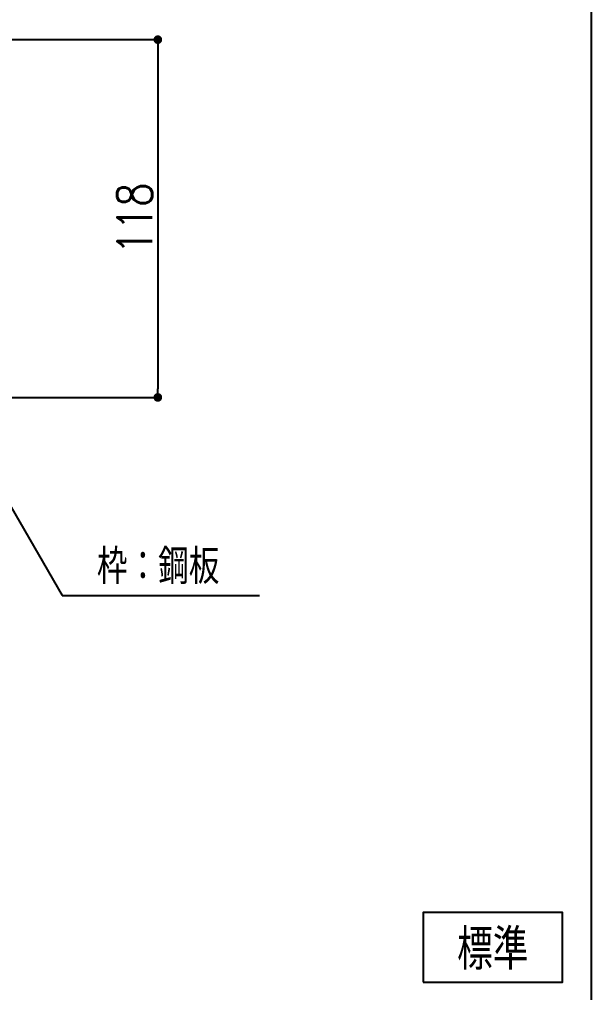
# Model space of a CAD drawing. Header units: millimetres. Extents: x 14 to 828, y 15 to 581.
# Drawn here: x 370.7 to 420, y 444.8 to 528.7 of the extents above; entities that cross this region are included whole.
import ezdxf
from ezdxf.enums import TextEntityAlignment as Align

# ---------------------------------------------------------------- set-up
doc = ezdxf.new("R2010")
doc.units = ezdxf.units.MM
doc.header["$LTSCALE"] = 0.2
doc.layers.get('Defpoints').update_dxf_attribs({"color": 5})
for name, color, linetype in [('1_寸法', 7, 'Continuous'), ('1_文字', 3, 'Continuous'), ('1_表', 7, 'Continuous')]:
    doc.layers.add(name, color=color, linetype=linetype)
doc.styles.add('Dim', font='simplex.shx', dxfattribs={"width": 0.8, "bigfont": 'extfont2.shx'})
doc.styles.get("Standard").update_dxf_attribs({"font": 'simplex.shx', "width": 0.8, "bigfont": 'extfont2.shx'})
doc.dimstyles.new('1-1', dxfattribs={"dimtxt": 3, "dimasz": 0.75, "dimexe": 0, "dimexo": 1, "dimgap": 0.5, "dimtad": 1, "dimdec": 0, "dimtxsty": 'Dim', "dimblk": 'DOT', "dimcen": 2.5, "dimadec": 0, "dimazin": 0, "dimtfac": 1, "dimtdec": 0, "dimtix": 1, "dimtmove": 2, "dimatfit": 3, "dimldrblk": '引出', "dimfxl": 1, "dimlwd": -1, "dimlwe": -1, "dimarcsym": 0})

# ---------------------------------------------------------------- blocks, each defined once
blk = doc.blocks.new('_Dot')
at = {"color": 0, "linetype": 'ByBlock', "lineweight": -2}
blk.add_line((-0.5, 0), (-1, 0), dxfattribs=at)
at = {"color": 0, "linetype": 'ByBlock', "const_width": 0.5}
blk.add_lwpolyline([(-0.25, 0, 1), (0.25, 0, 1)], format="xyb", close=True, dxfattribs=at)
blk = doc.blocks.new('*D10')
at = {"layer": '1_寸法', "color": 0, "transparency": 16777216}
for p, q in [((354.64, 526.986), (382.632, 526.986)), ((382.632, 526.236), (382.632, 496.898)), ((366.579, 496.148), (382.632, 496.148))]:
    blk.add_line(p, q, dxfattribs=at)
at = {"layer": 'Defpoints', "color": 0, "transparency": 16777216}
for p in [(353.64, 526.986), (365.579, 496.148), (382.632, 496.148)]:
    blk.add_point(p, dxfattribs=at)
at = {"layer": '1_寸法', "color": 0, "transparency": 16777216, "xscale": 0.75, "yscale": 0.75, "zscale": 0.75}
for p, rotation in [((382.632, 526.986), 90), ((382.632, 496.148), 270)]:
    blk.add_blockref('_Dot', p, dxfattribs=dict(at, rotation=rotation))
at = {"layer": '1_寸法', "color": 0, "transparency": 16777216, "insert": (380.632, 511.567), "char_height": 3, "attachment_point": 5, "rotation": 90, "style": 'Dim'}
blk.add_mtext('118', dxfattribs=at)
blk = doc.blocks.new('引出')
at = {"color": 0, "linetype": 'ByBlock', "lineweight": -2}
for p, q in [((-3.86, 1.04), (0, 0)), ((0, 0), (-1, 0))]:
    blk.add_line(p, q, dxfattribs=at)

msp = doc.modelspace()

# ---------------------------------------------------------------- linework, layer by layer
at = {"layer": '1_文字'}
for p, q in [((364.384, 496.382), (374.384, 479.061)), ((374.384, 479.061), (391.384, 479.061))]:
    msp.add_line(p, q, dxfattribs=at)
at = {"layer": '1_文字', "linetype": 'Continuous'}
msp.add_lwpolyline([(405.491, 445.752), (417.491, 445.752), (417.491, 451.752), (405.491, 451.752)], close=True, dxfattribs=at)
at = {"layer": '1_表', "color": 6}
msp.add_line((420, 31.443), (420, 581.443), dxfattribs=at)

# ---------------------------------------------------------------- texts
at = {"layer": '1_文字', "linetype": 'Continuous', "width": 0.8}
msp.add_text('枠：鋼板', height=3, dxfattribs=at).set_placement((377.384, 480.061))
at = {"layer": '1_文字', "width": 0.8}
msp.add_text('標準', height=3.5, dxfattribs=at).set_placement((411.491, 448.752), align=Align.MIDDLE)

# ---------------------------------------------------------------- dimensions: what is measured, and where the dimension line sits
at = {"layer": '1_寸法'}
dim = msp.add_linear_dim(base=(382.632, 496.148), p1=(353.64, 526.986), p2=(365.579, 496.148), angle=90, text='118', dimstyle='1-1', dxfattribs=at)
dim.commit()
dim.dimension.update_dxf_attribs({"geometry": '*D10', "text_midpoint": (380.632, 511.567)})

doc.saveas('drawing.dxf')
